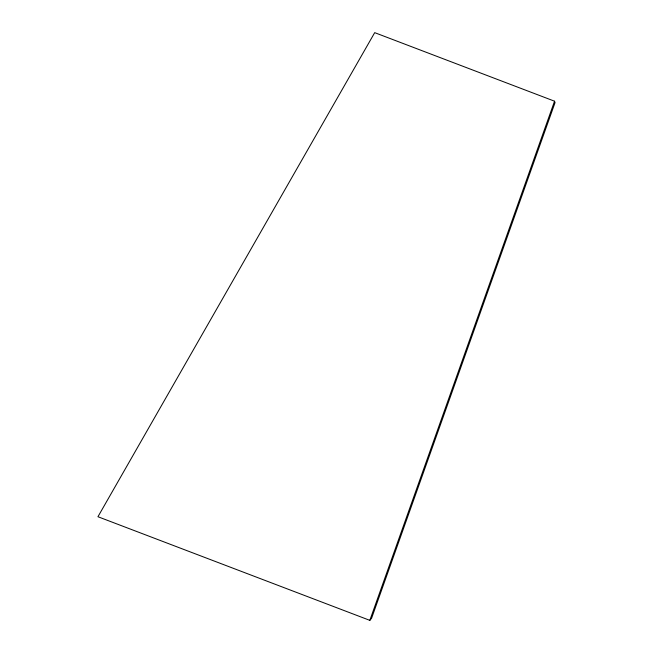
<?xml version="1.0" encoding="UTF-8"?>
<svg xmlns="http://www.w3.org/2000/svg" width="653" height="653" viewBox="0 0 653 653"><rect width="100%" height="100%" fill="white"/><g stroke="black" fill="none" stroke-linecap="round" stroke-linejoin="round"><path stroke-width="0.98" d="M369.827 620.35L554.544 101.199L374.7 32.65L97.95 516.727L369.827 620.35L371.573 618.269L555.05 102.619L554.544 101.199"/></g></svg>
